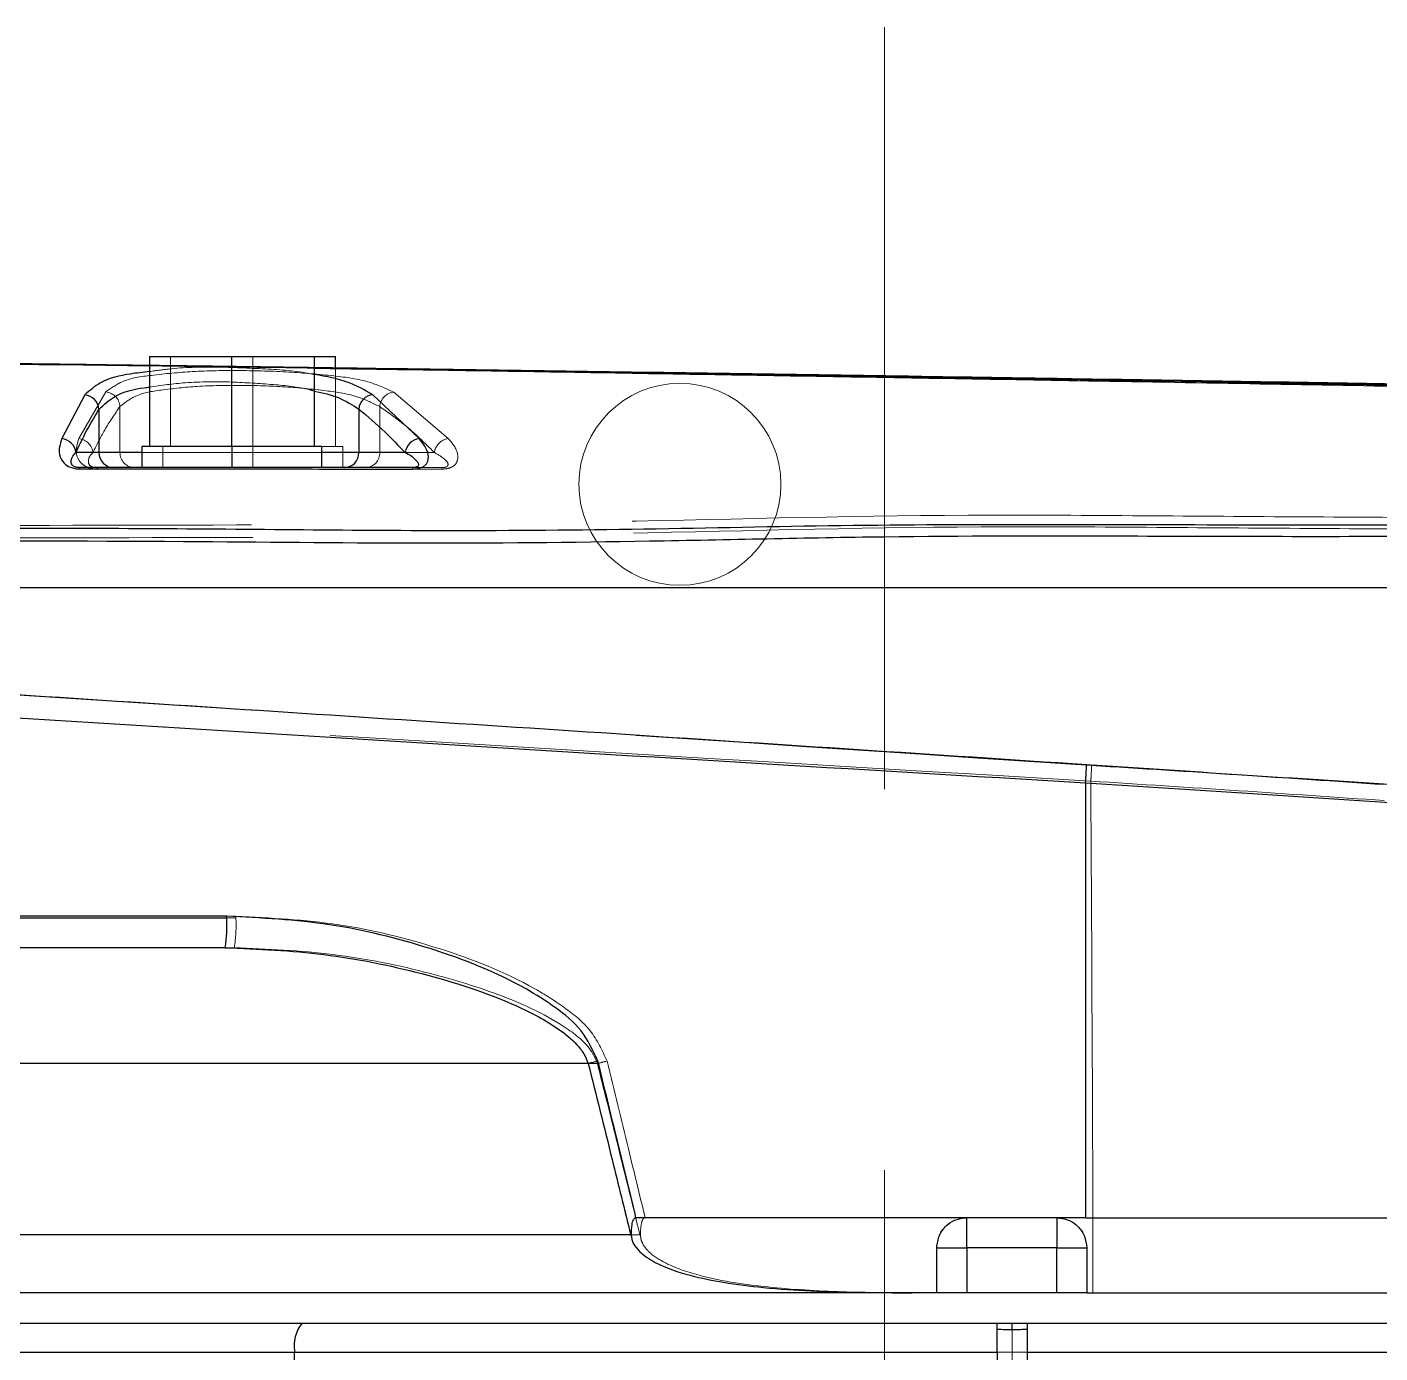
# Model space of a CAD drawing. Header units: millimetres. Extents: x 126 to 938, y 244 to 707.
# Drawn here: x 733.382 to 735.637, y 562.362 to 564.571 of the extents above; entities that cross this region are included whole.
import ezdxf

# ---------------------------------------------------------------- set-up
doc = ezdxf.new("R2010")
doc.units = ezdxf.units.MM
doc.linetypes.add('HIDDEN', pattern=[1.905, 1.27, -0.635])

msp = doc.modelspace()

# ---------------------------------------------------------------- linework, layer by layer
at = {"color": 7, "linetype": 'HIDDEN', "lineweight": 18}
for p, q in [((734.8114, 564.5714), (734.8114, 560.5074)), ((734.8114, 564.5714), (734.8114, 560.5074)), ((733.7233, 564.0223), (733.5858, 564.0223)), ((733.6208, 564.0223), (733.7583, 564.0223)), ((733.6208, 564.0223), (733.6208, 563.8723)), ((733.7233, 563.8723), (733.7233, 564.0223)), ((733.8608, 564.0223), (733.7233, 564.0223)), ((733.7583, 563.8723), (733.7583, 564.0223)), ((733.7583, 563.8723), (733.7583, 564.0223)), ((733.7583, 564.0223), (733.8608, 564.0223)), ((733.8958, 564.0223), (733.7583, 564.0223)), ((733.8958, 563.8723), (733.8958, 564.0025)), ((733.4683, 563.8856), (733.5129, 563.9633)), ((733.993, 563.9632), (734.084, 563.8856)), ((733.5367, 563.939), (733.5367, 563.8623)), ((733.9697, 563.9389), (733.9697, 563.8623)), ((733.4916, 563.8623), (733.5367, 563.8623)), ((733.5367, 563.8623), (733.9697, 563.8623)), ((733.5733, 563.8723), (733.7233, 563.8723)), ((733.7233, 563.8623), (733.5733, 563.8623)), ((733.5858, 563.8723), (733.7233, 563.8723)), ((733.6083, 563.8723), (733.6083, 563.8373)), ((733.6105, 563.8723), (733.7583, 563.8723)), ((733.6208, 563.8723), (733.7583, 563.8723)), ((733.7233, 563.8723), (733.7233, 563.8373)), ((733.7233, 563.8723), (733.8733, 563.8723)), ((733.8608, 563.8723), (733.7233, 563.8723)), ((733.7233, 563.8373), (733.7233, 563.8623)), ((733.8733, 563.8623), (733.7233, 563.8623)), ((733.7583, 563.8723), (733.7583, 563.8373)), ((733.7583, 563.8723), (733.7583, 563.8373)), ((733.9083, 563.8723), (733.7583, 563.8723)), ((733.8958, 563.8723), (733.7583, 563.8723)), ((733.9083, 563.8373), (733.9083, 563.8723)), ((733.9697, 563.8623), (734.0609, 563.8623)), ((733.4691, 563.8373), (733.5263, 563.8373)), ((733.4978, 563.8373), (733.5613, 563.8373)), ((733.4978, 563.8373), (734.0733, 563.8373)), ((733.5263, 563.8373), (733.7233, 563.8373)), ((733.9462, 563.8373), (733.5613, 563.8373)), ((733.5755, 563.8373), (733.7233, 563.8373)), ((733.6105, 563.8373), (733.7583, 563.8373)), ((733.871, 563.8373), (733.7233, 563.8373)), ((733.7233, 563.8373), (733.9112, 563.8373)), ((733.906, 563.8373), (733.7583, 563.8373)), ((734.0245, 563.8373), (733.9112, 563.8373)), ((734.0733, 563.8373), (733.9462, 563.8373)), ((732.6637, 563.0898), (733.7299, 563.0898)), ((733.7299, 563.0873), (732.6637, 563.0873)), ((732.6609, 563.0373), (733.7272, 563.0373)), ((733.1183, 563.0373), (733.7121, 563.0373)), ((733.7272, 563.0373), (733.1183, 563.0373)), ((733.2547, 562.8442), (734.3326, 562.8442)), ((734.4122, 562.5873), (735.1586, 562.5873)), ((734.9483, 562.5873), (735.0983, 562.5873)), ((735.0983, 562.5873), (735.145, 562.5873)), ((735.1586, 562.5873), (735.1583, 562.4623)), ((735.1586, 562.5873), (737.4942, 562.5873)), ((733.2615, 562.5588), (734.4035, 562.5588)), ((734.8983, 562.4623), (734.8983, 562.5373)), ((735.1483, 562.5373), (735.1483, 562.4623)), ((733.3296, 562.4623), (734.8721, 562.4623)), ((734.8721, 562.4623), (735.1583, 562.4623)), ((735.1583, 562.4623), (737.4898, 562.4623)), ((733.8406, 562.4116), (732.8475, 562.4116)), ((735.0237, 562.4116), (733.8406, 562.4116)), ((734.9987, 562.4016), (734.9987, 562.4116)), ((734.9987, 562.1966), (734.9987, 562.4016)), ((735.0237, 562.4116), (735.0237, 562.3633)), ((736.9339, 562.4116), (735.0237, 562.4116)), ((735.0487, 562.4016), (735.0487, 562.4116)), ((735.0487, 562.1967), (735.0487, 562.4016)), ((733.8279, 562.3633), (732.8088, 562.3633)), ((733.8279, 562.3633), (733.8174, 561.1866)), ((735.0237, 562.3633), (733.8279, 562.3633)), ((736.9757, 562.3633), (735.0237, 562.3633)), ((735.0237, 562.3633), (735.0237, 561.1866))]:
    msp.add_line(p, q, dxfattribs=at)
at = {"color": 7, "linetype": 'Continuous', "lineweight": 25}
for p, q in [((733.5858, 564.0223), (733.5858, 563.8723)), ((733.5858, 564.0223), (733.7233, 564.0223)), ((733.7233, 563.8723), (733.7233, 564.0223)), ((733.7233, 564.0223), (733.8608, 564.0223)), ((733.8608, 563.8723), (733.8608, 564.0223)), ((733.8608, 564.0223), (733.8958, 564.0223)), ((733.8958, 564.0025), (733.8958, 564.0223)), ((733.4387, 564.0088), (733.5858, 564.0068)), ((733.4779, 563.9583), (733.4397, 563.8855)), ((734.0354, 563.8855), (733.9581, 563.9588)), ((733.5017, 563.9343), (733.5017, 563.8623)), ((733.9347, 563.9349), (733.9347, 563.8623)), ((733.5017, 563.8623), (733.4632, 563.8623)), ((733.5733, 563.8623), (733.5017, 563.8623)), ((733.5733, 563.8723), (733.5733, 563.8373)), ((733.7233, 563.8723), (733.5733, 563.8723)), ((733.7233, 563.8723), (733.7233, 563.8373)), ((733.8733, 563.8723), (733.7233, 563.8723)), ((733.8733, 563.8373), (733.8733, 563.8723)), ((733.9347, 563.8623), (733.8733, 563.8623)), ((734.0121, 563.8623), (733.9347, 563.8623)), ((734.0245, 563.8373), (733.4691, 563.8373)), ((730.5832, 563.6373), (737.029, 563.6373)), ((735.1464, 563.3121), (735.1464, 562.5873)), ((733.7146, 563.0898), (732.6782, 563.0898)), ((732.6782, 563.0873), (733.7146, 563.0873)), ((733.7121, 563.0373), (732.6758, 563.0373)), ((734.3174, 562.8442), (733.2547, 562.8442)), ((734.9483, 562.5873), (734.3969, 562.5873)), ((735.145, 562.5873), (734.9483, 562.5873)), ((734.9483, 562.5373), (734.9483, 562.5873)), ((735.0983, 562.5873), (735.0983, 562.5373)), ((735.1464, 562.5873), (737.4942, 562.5873)), ((734.3882, 562.5588), (733.2615, 562.5588)), ((734.8983, 562.4623), (734.8983, 562.5373)), ((734.8983, 562.5373), (734.9483, 562.5373)), ((734.9483, 562.5373), (734.9483, 562.4623)), ((735.0983, 562.5373), (734.9483, 562.5373)), ((735.0983, 562.5373), (735.1483, 562.5373)), ((735.0983, 562.4623), (735.0983, 562.5373)), ((735.1483, 562.5373), (735.1483, 562.4623)), ((734.857, 562.4623), (733.3296, 562.4623)), ((734.8983, 562.4623), (734.857, 562.4623)), ((734.9483, 562.4623), (734.8983, 562.4623)), ((735.0983, 562.4623), (734.9483, 562.4623)), ((735.1483, 562.4623), (735.0983, 562.4623)), ((735.1483, 562.4623), (737.4898, 562.4623)), ((733.1893, 562.4116), (733.8406, 562.4116)), ((733.8406, 562.4116), (733.8515, 562.4116)), ((733.8515, 562.4116), (734.9987, 562.4116)), ((734.9987, 562.3633), (734.9987, 562.4116)), ((734.9987, 562.4116), (735.0237, 562.4116)), ((735.0237, 562.4011), (735.0237, 562.4116)), ((735.0237, 562.4116), (735.0487, 562.4116)), ((735.0487, 562.4116), (736.9339, 562.4116)), ((735.0487, 562.4116), (735.0487, 562.3633)), ((732.8088, 562.3633), (733.8279, 562.3633)), ((733.8261, 562.1669), (733.8279, 562.3633)), ((733.8279, 562.3633), (734.9987, 562.3633)), ((734.9987, 562.3633), (734.9987, 562.1966)), ((735.0487, 562.3633), (735.0487, 562.1967)), ((735.0487, 562.3633), (736.9757, 562.3633))]:
    msp.add_line(p, q, dxfattribs=at)
at = {"color": 7, "linetype": 'HIDDEN', "lineweight": 18}
for centre, radius, start, end in [((734.4701, 563.8094), 0.1683, 0.0003, 179.9997), ((734.4701, 563.8094), 0.1683, 0.0003, 179.9997), ((733.511, 563.9377), 0.0257, 2.9748, 85.8028), ((733.996, 563.9369), 0.0264, 96.5127, 175.78), ((733.4659, 563.8598), 0.0258, 5.3567, 84.7896), ((734.088, 563.8585), 0.0274, 98.339, 172.0432), ((733.5615, 563.8621), 0.0248, 179.5643, 269.5547), ((733.9454, 563.8615), 0.0243, 271.8366, 1.7261), ((733.4963, 563.8347), 0.00298, 2.7381, 58.897), ((734.0886, 563.8351), 0.0154, 171.971, 180.999), ((734.4701, 563.8094), 0.1683, 180, 0), ((734.4701, 563.8094), 0.1683, 180, 0), ((358.2492, 561.089), 376.9124, 0.227749, 0.338346), ((733.4606, 563.0879), 0.2694, 359.8654, 0.4042), ((733.5019, 563.0748), 0.2284, 350.5394, 3.1289), ((734.7707, 561.1082), 1.7905, 103.6313, 104.161), ((734.9483, 562.5373), 0.05, 89.9981, 180.0019), ((735.0983, 562.5373), 0.05, 359.9981, 89.9951), ((733.8845, 562.3742), 0.0576, 139.6157, 190.9173)]:
    msp.add_arc(centre, radius, start, end, dxfattribs=at)
at = {"color": 7, "linetype": 'Continuous', "lineweight": 25}
for centre, radius, start, end in [((733.476, 563.9326), 0.0258, 3.7903, 85.6807), ((733.9614, 563.9322), 0.0268, 97.0991, 174.3864), ((733.4374, 563.8598), 0.0259, 5.4989, 84.9542), ((734.0393, 563.8583), 0.0275, 98.256, 171.6999), ((733.5265, 563.8621), 0.0248, 179.5643, 269.5547), ((733.9104, 563.8615), 0.0243, 271.8366, 1.7261), ((733.4676, 563.8349), 0.0028, 2.3, 58.7879), ((734.0617, 563.8354), 0.0373, 177.1789, 180.7803), ((733.6246, 563.0883), 0.0899, 359.3279, 0.9417), ((733.4582, 563.0748), 0.2567, 351.586, 2.7771), ((734.7397, 561.1732), 1.7235, 103.6311, 104.181), ((733.8845, 562.3742), 0.0576, 139.6157, 190.9173)]:
    msp.add_arc(centre, radius, start, end, dxfattribs=at)
at = {"color": 7, "linetype": 'HIDDEN', "lineweight": 18}
for points, knots in [([(735.8549, 563.9738), (735.7748, 563.9751), (735.6088, 563.9779), (735.3539, 563.9821), (735.0901, 563.9862), (734.8461, 563.99), (734.6265, 563.9933), (734.4321, 563.9962), (734.2159, 563.9993), (734.0248, 564.002), (733.8801, 564.004), (733.8187, 564.0048), (733.7921, 564.0052), (733.7784, 564.0054), (733.7688, 564.0055), (733.7601, 564.0056), (733.7462, 564.0058), (733.6963, 564.0065), (733.5907, 564.0079), (733.4131, 564.0103), (733.1962, 564.0131), (732.9499, 564.0162), (732.6843, 564.0194), (732.4625, 564.022), (732.2958, 564.0239), (732.1959, 564.025), (732.0927, 564.0261), (731.9862, 564.0273), (731.8764, 564.0285), (731.7633, 564.0297), (731.6469, 564.0309), (731.3434, 564.034), (730.8664, 564.0386), (730.3758, 564.0428), (730.0572, 564.0453), (729.8992, 564.0466), (729.7437, 564.0477), (729.5908, 564.0488), (729.4405, 564.0499), (729.2331, 564.0513), (728.9472, 564.0531), (728.5614, 564.0554), (728.1141, 564.0578), (727.6053, 564.0601), (727.2455, 564.0613), (727.0553, 564.062)], [0, 0, 0, 0, 0.02733, 0.05657, 0.086918, 0.117266, 0.13978, 0.161779, 0.183561, 0.213476, 0.226941, 0.232877, 0.234433, 0.23599, 0.237547, 0.237717, 0.238951, 0.242287, 0.254748, 0.274934, 0.302841, 0.328714, 0.358892, 0.393376, 0.404358, 0.415713, 0.427442, 0.439545, 0.452022, 0.464872, 0.478096, 0.491694, 0.568337, 0.640718, 0.65897, 0.67693, 0.694598, 0.711974, 0.729058, 0.745849, 0.782687, 0.826521, 0.877351, 0.935177, 1, 1, 1, 1]), ([(733.8608, 564.0037), (733.8424, 564.0039), (733.7349, 564.0055), (733.538, 564.0081), (733.3527, 564.0106), (733.2566, 564.0118), (733.2498, 564.0119)], [0, 0, 0, 0, 0.090141, 0.527886, 0.966994, 1, 1, 1, 1]), ([(733.5129, 563.9633), (733.5215, 563.9694), (733.544, 563.9854), (733.5953, 563.992), (733.6608, 563.9986), (733.7375, 563.9994), (733.8163, 563.9974), (733.8885, 563.991), (733.9484, 563.9833), (733.98, 563.969), (733.993, 563.9632)], [0, 0, 0, 0, 0.063373, 0.167409, 0.307119, 0.46875, 0.635085, 0.788457, 0.913307, 1, 1, 1, 1]), ([(733.5858, 564.0079), (733.6019, 564.0077), (733.6935, 564.0066), (733.7852, 564.0053), (733.8608, 564.0042)], [0, 0, 0, 0, 0.175795, 1, 1, 1, 1]), ([(733.5858, 564.0068), (733.6138, 564.0064), (733.7055, 564.0052), (733.7971, 564.0039), (733.8608, 564.003)], [0, 0, 0, 0, 0.305799, 1, 1, 1, 1]), ([(733.8608, 563.9923), (733.8602, 563.9924), (733.8352, 563.9983), (733.7819, 564.0016), (733.703, 564.0055), (733.6365, 564.0045), (733.598, 563.999), (733.5858, 563.9973)], [0, 0, 0, 0, 0.006145, 0.279632, 0.576707, 0.866009, 1, 1, 1, 1]), ([(733.9697, 563.9389), (733.9582, 563.9445), (733.9301, 563.9585), (733.8761, 563.9663), (733.8106, 563.9728), (733.7388, 563.9747), (733.6694, 563.9738), (733.6105, 563.9675), (733.5644, 563.9606), (733.5444, 563.945), (733.5367, 563.939)], [0, 0, 0, 0, 0.085774, 0.210967, 0.364294, 0.531055, 0.695224, 0.831003, 0.934719, 1, 1, 1, 1]), ([(733.5858, 563.9714), (733.6056, 563.9742), (733.6512, 563.9808), (733.6973, 563.9802), (733.7233, 563.9799)], [0, 0, 0, 0, 0.436192, 1, 1, 1, 1]), ([(733.7233, 563.9799), (733.7461, 563.9787), (733.7896, 563.9763), (733.8359, 563.9718), (733.8583, 563.9655), (733.8608, 563.9648)], [0, 0, 0, 0, 0.496671, 0.944816, 1, 1, 1, 1]), ([(733.5367, 563.939), (733.5279, 563.9262), (733.511, 563.9017), (733.4979, 563.875), (733.4916, 563.8623)], [0, 0, 0, 0, 0.522587, 1, 1, 1, 1]), ([(734.0609, 563.8623), (734.0445, 563.8784), (734.0162, 563.9065), (733.9835, 563.9292), (733.9697, 563.9389)], [0, 0, 0, 0, 0.577423, 1, 1, 1, 1]), ([(733.4992, 563.8348), (733.4963, 563.835), (733.4906, 563.8353), (733.4812, 563.838), (733.4706, 563.8445), (733.4609, 563.8621), (733.4654, 563.8766), (733.4683, 563.8856)], [0, 0, 0, 0, 0.12202, 0.233509, 0.401159, 0.629129, 1, 1, 1, 1]), ([(734.084, 563.8856), (734.0909, 563.8776), (734.1012, 563.8657), (734.0997, 563.8471), (734.094, 563.8406), (734.0899, 563.8381), (734.0857, 563.8365), (734.0818, 563.8355), (734.0776, 563.8349), (734.0747, 563.8349), (734.0732, 563.8348)], [0, 0, 0, 0, 0.42088, 0.626284, 0.69222, 0.774152, 0.823888, 0.879346, 0.938762, 1, 1, 1, 1]), ([(733.4916, 563.8623), (733.488, 563.8583), (733.4821, 563.8518), (733.4852, 563.841), (733.4894, 563.8388), (733.4914, 563.838), (733.4933, 563.8376), (733.4955, 563.8373), (733.497, 563.8373), (733.4978, 563.8373)], [0, 0, 0, 0, 0.423626, 0.6917, 0.771915, 0.817244, 0.873915, 0.934875, 1, 1, 1, 1]), ([(734.0733, 563.8373), (734.0741, 563.8373), (734.0755, 563.8373), (734.0775, 563.8375), (734.0793, 563.8379), (734.0811, 563.8386), (734.083, 563.8398), (734.0844, 563.8442), (734.0761, 563.8539), (734.0673, 563.8587), (734.0609, 563.8623)], [0, 0, 0, 0, 0.052106, 0.0986, 0.139569, 0.175271, 0.23364, 0.284717, 0.473938, 1, 1, 1, 1]), ([(734.0732, 563.8348), (733.9772, 563.8349), (733.7859, 563.835), (733.5946, 563.8349), (733.4992, 563.8348)], [0, 0, 0, 0, 0.501745, 1, 1, 1, 1]), ([(730.5812, 563.6969), (730.7881, 563.7033), (731.2023, 563.7161), (731.824, 563.7276), (732.4463, 563.7355), (733.069, 563.7408), (733.6932, 563.7412), (734.3205, 563.7441), (734.8313, 563.7596), (735.2234, 563.7572), (735.4916, 563.7552), (735.7496, 563.7538), (735.9927, 563.7529), (736.2159, 563.752), (736.4159, 563.7522), (736.589, 563.7527), (736.7323, 563.7532), (736.8434, 563.7548), (736.9199, 563.7548), (736.9603, 563.7567), (736.9748, 563.7561), (736.9757, 563.7561)], [0, 0, 0, 0, 0.097123, 0.194371, 0.291703, 0.389084, 0.486486, 0.584519, 0.683345, 0.726172, 0.768442, 0.809167, 0.847204, 0.882484, 0.913849, 0.941059, 0.963688, 0.98107, 0.993179, 0.999588, 1, 1, 1, 1]), ([(730.5834, 563.6778), (730.7912, 563.684), (731.2072, 563.6966), (731.8317, 563.7077), (732.4568, 563.7152), (733.0822, 563.7205), (733.709, 563.72), (734.339, 563.7246), (734.8523, 563.7403), (735.2468, 563.7378), (735.5166, 563.7358), (735.776, 563.7344), (736.0196, 563.7335), (736.243, 563.7327), (736.4416, 563.7328), (736.6155, 563.7338), (736.7505, 563.7329), (736.8742, 563.7384), (736.9148, 563.73), (736.9959, 563.7431), (736.9852, 563.7367), (736.9852, 563.7367)], [0, 0, 0, 0, 0.0974219, 0.1949836, 0.2926388, 0.3903469, 0.4880209, 0.5863222, 0.6855249, 0.7285926, 0.7711445, 0.8119794, 0.8500818, 0.8853327, 0.9165284, 0.9435146, 0.9657554, 0.9826811, 0.9942243, 0.999962, 1, 1, 1, 1]), ([(735.155, 563.3148), (734.6697, 563.3436), (733.6991, 563.4013), (731.9664, 563.5132), (730.7186, 563.5902), (729.9561, 563.6373)], [0, 0, 0, 0, 0.2799897, 0.5599927, 1, 1, 1, 1]), ([(730.5835, 563.6373), (730.7968, 563.6373), (731.2238, 563.6373), (731.8645, 563.6373), (732.5058, 563.6373), (733.1481, 563.6373), (733.7939, 563.6373), (734.333, 563.6373), (734.7638, 563.6373), (735.0811, 563.6373), (735.39, 563.6373), (735.6858, 563.6373), (735.963, 563.6373), (736.2298, 563.6373), (736.4777, 563.6373), (736.6861, 563.6373), (736.8549, 563.6373), (736.9273, 563.6373), (737.0096, 563.6373), (736.9115, 563.6373), (736.8382, 563.6373), (736.6555, 563.6373), (736.4398, 563.6373), (736.1832, 563.6373), (735.9107, 563.6373), (735.6282, 563.6373), (735.33, 563.6373), (735.0209, 563.6373), (734.7066, 563.6373), (734.3114, 563.6373), (733.8386, 563.6373), (733.2903, 563.6373), (732.7449, 563.6373), (732.2012, 563.6373), (731.6579, 563.6373), (731.1151, 563.6373), (730.7535, 563.6373), (730.5729, 563.6373)], [0, 0, 0, 0, 0.049897, 0.099865, 0.149865, 0.199879, 0.250103, 0.300914, 0.325964, 0.350857, 0.37513, 0.39822, 0.42005, 0.439936, 0.460747, 0.477581, 0.489925, 0.497331, 0.499589, 0.502592, 0.510815, 0.523865, 0.541482, 0.562875, 0.583325, 0.605378, 0.628904, 0.653069, 0.677676, 0.702414, 0.74551, 0.788253, 0.830666, 0.873061, 0.915427, 0.957753, 1, 1, 1, 1]), ([(730.5953, 563.6373), (731.1021, 563.6046), (732.1156, 563.5393), (733.636, 563.4412), (734.6495, 563.3743), (735.1563, 563.3408)], [0, 0, 0, 0, 0.333328, 0.666622, 1, 1, 1, 1]), ([(737.029, 563.6373), (737.0294, 563.6373), (737.0357, 563.6373), (736.9924, 563.6373), (736.9698, 563.6373), (736.8905, 563.6373), (736.8017, 563.6373), (736.6827, 563.6373), (736.544, 563.6373), (736.3841, 563.6373), (736.2057, 563.6373), (736.0103, 563.6373), (735.7998, 563.6373), (735.5781, 563.6373), (735.3385, 563.6373), (735.0856, 563.6373), (734.8907, 563.6373), (734.7645, 563.6373), (734.7064, 563.6373), (734.6468, 563.6373), (734.5857, 563.6373), (734.5232, 563.6373), (734.4593, 563.6373), (734.4141, 563.6373), (734.3365, 563.6373), (734.2301, 563.6373), (734.0748, 563.6373), (733.9232, 563.6373), (733.7717, 563.6373), (733.6267, 563.6373), (733.4872, 563.6373), (733.3633, 563.6373), (733.2415, 563.6373), (733.1147, 563.6373), (732.9662, 563.6373), (732.8346, 563.6373), (732.7306, 563.6373), (732.6642, 563.6373), (732.6073, 563.6373), (732.5599, 563.6373), (732.522, 563.6373), (732.3962, 563.6373), (732.1901, 563.6373), (731.9112, 563.6373), (731.6488, 563.6373), (731.3845, 563.6373), (731.1139, 563.6373), (730.8482, 563.6373), (730.6774, 563.6373), (730.5953, 563.6373)], [0, 0, 0, 0, 0.000191, 0.002743, 0.009392, 0.020066, 0.034652, 0.052941, 0.074717, 0.099605, 0.127404, 0.157893, 0.190683, 0.225485, 0.261258, 0.302374, 0.343331, 0.352137, 0.36117, 0.370429, 0.379916, 0.389628, 0.399568, 0.409733, 0.410676, 0.435755, 0.459298, 0.483061, 0.50643, 0.529941, 0.550641, 0.571428, 0.5877, 0.607408, 0.630553, 0.656929, 0.668716, 0.679031, 0.687871, 0.695239, 0.701133, 0.705554, 0.753869, 0.797207, 0.835568, 0.876141, 0.920415, 0.961701, 1, 1, 1, 1]), ([(735.155, 563.3148), (735.1553, 563.3199), (735.1559, 563.3285), (735.1562, 563.3372), (735.1563, 563.3408)], [0, 0, 0, 0, 0.585492, 1, 1, 1, 1]), ([(735.1563, 563.3408), (735.2383, 563.3356), (735.4007, 563.3254), (735.5631, 563.3144), (735.6436, 563.309)], [0, 0, 0, 0, 0.504487, 1, 1, 1, 1]), ([(735.6442, 563.2825), (735.5634, 563.288), (735.4004, 563.2992), (735.2373, 563.3095), (735.155, 563.3148)], [0, 0, 0, 0, 0.495415, 1, 1, 1, 1]), ([(733.7299, 563.0898), (733.7874, 563.0868), (733.9022, 563.0809), (734.0701, 563.0392), (734.1964, 562.99), (734.2776, 562.9386), (734.3241, 562.9016), (734.3405, 562.866), (734.3487, 562.8482)], [0, 0, 0, 0, 0.2492214, 0.4977887, 0.7481998, 0.8319614, 0.9161517, 1, 1, 1, 1]), ([(734.3326, 562.8442), (734.3303, 562.8498), (734.3204, 562.8733), (734.2667, 562.9168), (734.1745, 562.9592), (734.0421, 562.9998), (733.8926, 563.0301), (733.7822, 563.0349), (733.7272, 563.0373)], [0, 0, 0, 0, 0.02764, 0.115929, 0.303261, 0.49456, 0.74785, 1, 1, 1, 1]), ([(734.4035, 562.5588), (734.3903, 562.6121), (734.3667, 562.7072), (734.3431, 562.8024), (734.3326, 562.8442)], [0, 0, 0, 0, 0.559978, 1, 1, 1, 1]), ([(734.3487, 562.8482), (734.3606, 562.7995), (734.3818, 562.7125), (734.4029, 562.6255), (734.4122, 562.5873)], [0, 0, 0, 0, 0.560016, 1, 1, 1, 1]), ([(734.4044, 562.5579), (734.4044, 562.5652), (734.4046, 562.5746), (734.4078, 562.5844), (734.41, 562.5866), (734.4113, 562.5872), (734.4119, 562.5872), (734.4122, 562.5873)], [0, 0, 0, 0, 0.687343, 0.875889, 0.941428, 0.970842, 1, 1, 1, 1]), ([(734.4044, 562.5579), (734.4042, 562.558), (734.4039, 562.5583), (734.4036, 562.5586), (734.4035, 562.5588)], [0, 0, 0, 0, 0.55709, 1, 1, 1, 1]), ([(734.8721, 562.4623), (734.7894, 562.4627), (734.6652, 562.4635), (734.5214, 562.4838), (734.4523, 562.5067), (734.4209, 562.5266), (734.4091, 562.5411), (734.4051, 562.5508), (734.4046, 562.5555), (734.4044, 562.5579)], [0, 0, 0, 0, 0.500101, 0.749834, 0.874807, 0.937399, 0.971125, 0.985871, 1, 1, 1, 1])]:
    msp.add_open_spline(points, degree=3, knots=knots, dxfattribs=at)
at = {"color": 7, "linetype": 'Continuous', "lineweight": 25}
for points, knots in [([(727.0555, 564.062), (728.5998, 564.0543), (730.7766, 564.0434), (732.9533, 564.0159), (733.5858, 564.0079)], [0, 0, 0, 0, 0.70944, 1, 1, 1, 1]), ([(727.0556, 564.0619), (728.599, 564.054), (730.2526, 564.0455), (732.0163, 564.0263), (732.347, 564.0225), (732.6777, 564.0186), (733.0084, 564.0145), (733.2621, 564.0112), (733.4055, 564.0092), (733.4387, 564.0088)], [0, 0, 0, 0, 0.725346, 0.777158, 0.828969, 0.88078, 0.932592, 0.984404, 1, 1, 1, 1]), ([(733.5858, 563.9973), (733.5752, 563.9961), (733.5476, 563.9928), (733.5079, 563.9846), (733.4863, 563.9657), (733.4779, 563.9583)], [0, 0, 0, 0, 0.2735627, 0.7164281, 1, 1, 1, 1]), ([(733.8608, 564.0042), (733.8873, 564.0039), (734.0149, 564.0022), (734.2393, 563.999), (734.5365, 563.9947), (734.8345, 563.9902), (735.1301, 563.9856), (735.4173, 563.981), (735.6861, 563.9766), (735.9341, 563.9725), (736.0912, 563.9698), (736.165, 563.9685)], [0, 0, 0, 0, 0.034555, 0.166132, 0.29218, 0.421491, 0.553997, 0.677122, 0.7954, 0.903938, 1, 1, 1, 1]), ([(735.7985, 563.9719), (735.7373, 563.9731), (735.5898, 563.9758), (735.3525, 563.98), (735.0869, 563.9845), (734.8224, 563.9889), (734.5654, 563.993), (734.3145, 563.997), (734.0806, 564.0006), (733.929, 564.0027), (733.8608, 564.0037)], [0, 0, 0, 0, 0.0948223, 0.2283302, 0.3673517, 0.5061229, 0.6378125, 0.7652474, 0.8944281, 1, 1, 1, 1]), ([(733.8608, 564.003), (733.907, 564.0023), (734.0289, 564.0006), (734.2236, 563.9977), (734.4467, 563.9938), (734.6709, 563.9902), (734.9003, 563.9863), (735.1508, 563.9821), (735.4164, 563.9775), (735.6888, 563.9727), (735.9186, 563.9685), (736.0563, 563.966), (736.1094, 563.965)], [0, 0, 0, 0, 0.061681, 0.162672, 0.259726, 0.359303, 0.461815, 0.565793, 0.693404, 0.816257, 0.929149, 1, 1, 1, 1]), ([(733.9581, 563.9588), (733.9453, 563.966), (733.915, 563.9832), (733.8806, 563.9889), (733.8608, 563.9923)], [0, 0, 0, 0, 0.421589, 1, 1, 1, 1]), ([(733.5017, 563.9343), (733.51, 563.942), (733.5311, 563.9617), (733.5631, 563.9687), (733.583, 563.9711), (733.5858, 563.9714)], [0, 0, 0, 0, 0.358315, 0.911932, 1, 1, 1, 1]), ([(733.8608, 563.9648), (733.8749, 563.9618), (733.9013, 563.9562), (733.9241, 563.9417), (733.9347, 563.9349)], [0, 0, 0, 0, 0.532974, 1, 1, 1, 1]), ([(733.4632, 563.8623), (733.4701, 563.8766), (733.4818, 563.9012), (733.4959, 563.9246), (733.5017, 563.9343)], [0, 0, 0, 0, 0.583978, 1, 1, 1, 1]), ([(733.9347, 563.9349), (733.9495, 563.9224), (733.9766, 563.8996), (734.001, 563.8739), (734.0121, 563.8623)], [0, 0, 0, 0, 0.54638, 1, 1, 1, 1]), ([(733.4397, 563.8855), (733.4369, 563.8766), (733.4324, 563.8622), (733.4419, 563.8447), (733.4524, 563.8381), (733.4618, 563.8354), (733.4675, 563.8351), (733.4704, 563.835)], [0, 0, 0, 0, 0.372194, 0.598394, 0.764892, 0.876361, 1, 1, 1, 1]), ([(734.0244, 563.8349), (734.0259, 563.8349), (734.0288, 563.835), (734.033, 563.8356), (734.0367, 563.8365), (734.0409, 563.8381), (734.0449, 563.8406), (734.0506, 563.8469), (734.0522, 563.8653), (734.0422, 563.8773), (734.0354, 563.8855)], [0, 0, 0, 0, 0.061388, 0.120613, 0.175379, 0.224289, 0.304889, 0.370249, 0.573949, 1, 1, 1, 1]), ([(733.4691, 563.8373), (733.4683, 563.8373), (733.4672, 563.8373), (733.4657, 563.8375), (733.4643, 563.8377), (733.4627, 563.8381), (733.4606, 563.8388), (733.4586, 563.84), (733.4556, 563.8431), (733.4546, 563.8523), (733.4597, 563.8582), (733.4632, 563.8623)], [0, 0, 0, 0, 0.064295, 0.09494, 0.124446, 0.180345, 0.232318, 0.307564, 0.377841, 0.577851, 1, 1, 1, 1]), ([(734.0121, 563.8623), (734.0185, 563.8592), (734.0275, 563.8548), (734.0361, 563.8418), (734.0325, 563.8387), (734.0308, 563.838), (734.0289, 563.8376), (734.0268, 563.8373), (734.0253, 563.8373), (734.0245, 563.8373)], [0, 0, 0, 0, 0.536569, 0.760919, 0.811173, 0.848526, 0.892204, 0.942645, 1, 1, 1, 1]), ([(733.4704, 563.835), (733.5627, 563.835), (733.7473, 563.835), (733.932, 563.8349), (734.0244, 563.8349)], [0, 0, 0, 0, 0.499494, 1, 1, 1, 1]), ([(736.5384, 563.7482), (736.4601, 563.7471), (736.2911, 563.7446), (736.0206, 563.7428), (735.7226, 563.7413), (735.4074, 563.7414), (735.0847, 563.7422), (734.7584, 563.7418), (734.4307, 563.7342), (734.0387, 563.7303), (733.5841, 563.737), (733.0668, 563.7347), (732.5508, 563.7329), (732.0351, 563.7292), (731.6915, 563.7244), (731.5198, 563.7221)], [0, 0, 0, 0, 0.046829, 0.101051, 0.161699, 0.224967, 0.289456, 0.354551, 0.420035, 0.485388, 0.588872, 0.691771, 0.794595, 0.897347, 1, 1, 1, 1]), ([(736.5712, 563.7293), (736.5113, 563.7284), (736.3827, 563.7264), (736.1785, 563.7249), (735.952, 563.723), (735.7096, 563.7223), (735.4571, 563.722), (735.157, 563.7231), (734.8106, 563.7233), (734.4199, 563.7134), (734.0303, 563.7099), (733.4297, 563.7167), (732.6178, 563.7118), (731.5944, 563.7066), (730.913, 563.6874), (730.5728, 563.6778)], [0, 0, 0, 0, 0.029985, 0.064292, 0.102142, 0.143266, 0.185497, 0.22842, 0.293353, 0.35872, 0.423831, 0.488188, 0.659103, 0.829822, 1, 1, 1, 1]), ([(729.9151, 563.6373), (730.8916, 563.5762), (732.2517, 563.4911), (733.9953, 563.3805), (734.7627, 563.3349), (735.1464, 563.3121)], [0, 0, 0, 0, 0.560008, 0.780009, 1, 1, 1, 1]), ([(735.148, 563.342), (734.6407, 563.3753), (733.6263, 563.4419), (732.1047, 563.5397), (731.0904, 563.6047), (730.5832, 563.6373)], [0, 0, 0, 0, 0.333403, 0.666689, 1, 1, 1, 1]), ([(735.1464, 563.3121), (735.1467, 563.3174), (735.1474, 563.3274), (735.1478, 563.3374), (735.148, 563.342)], [0, 0, 0, 0, 0.534092, 1, 1, 1, 1]), ([(736.6579, 563.2441), (736.5861, 563.2488), (736.4358, 563.2586), (736.2019, 563.2739), (735.9525, 563.2896), (735.6917, 563.3067), (735.4222, 563.3239), (735.2401, 563.3359), (735.148, 563.342)], [0, 0, 0, 0, 0.142726, 0.298608, 0.464588, 0.638208, 0.816934, 1, 1, 1, 1]), ([(735.1464, 563.3121), (735.2391, 563.306), (735.4222, 563.294), (735.6932, 563.2768), (735.9555, 563.2596), (736.2063, 563.2439), (736.4415, 563.2285), (736.5927, 563.2187), (736.665, 563.2139)], [0, 0, 0, 0, 0.183081, 0.361714, 0.535315, 0.701301, 0.857206, 1, 1, 1, 1]), ([(734.3335, 562.8482), (734.3253, 562.8659), (734.3089, 562.9015), (734.2627, 562.9384), (734.1815, 562.9899), (734.055, 563.0391), (733.8869, 563.0809), (733.7721, 563.0868), (733.7146, 563.0898)], [0, 0, 0, 0, 0.0836, 0.167495, 0.250932, 0.501957, 0.750789, 1, 1, 1, 1]), ([(733.7121, 563.0373), (733.7672, 563.0349), (733.8776, 563.0301), (734.0407, 562.9969), (734.1726, 562.9549), (734.2582, 562.9107), (734.2942, 562.8811), (734.3104, 562.8613), (734.3151, 562.8498), (734.3174, 562.8442)], [0, 0, 0, 0, 0.251985, 0.505415, 0.760067, 0.883892, 0.943705, 0.972427, 1, 1, 1, 1]), ([(734.3174, 562.8442), (734.3307, 562.7909), (734.3543, 562.6958), (734.3778, 562.6006), (734.3882, 562.5588)], [0, 0, 0, 0, 0.560014, 1, 1, 1, 1]), ([(734.3969, 562.5873), (734.3851, 562.636), (734.364, 562.723), (734.3428, 562.8099), (734.3335, 562.8482)], [0, 0, 0, 0, 0.559987, 1, 1, 1, 1]), ([(734.3891, 562.5579), (734.3892, 562.5639), (734.3895, 562.5728), (734.3915, 562.5824), (734.3937, 562.5856), (734.3947, 562.5866), (734.3958, 562.5872), (734.3965, 562.5872), (734.3969, 562.5873)], [0, 0, 0, 0, 0.563502, 0.840169, 0.887319, 0.927884, 0.964311, 1, 1, 1, 1]), ([(734.8983, 562.5373), (734.8991, 562.5443), (734.901, 562.5591), (734.9145, 562.5759), (734.9313, 562.5856), (734.9428, 562.5867), (734.9483, 562.5873)], [0, 0, 0, 0, 0.270287, 0.562463, 0.789705, 1, 1, 1, 1]), ([(735.0983, 562.5873), (735.1048, 562.5865), (735.1179, 562.585), (735.1344, 562.5735), (735.1459, 562.5569), (735.1475, 562.5438), (735.1483, 562.5373)], [0, 0, 0, 0, 0.250114, 0.499901, 0.749137, 1, 1, 1, 1]), ([(735.1464, 562.5873), (735.1461, 562.5873), (735.1456, 562.5872), (735.1452, 562.5873), (735.145, 562.5873)], [0, 0, 0, 0, 0.562496, 1, 1, 1, 1]), ([(734.3882, 562.5588), (734.3884, 562.5586), (734.3887, 562.5583), (734.389, 562.558), (734.3891, 562.5579)], [0, 0, 0, 0, 0.55709, 1, 1, 1, 1]), ([(734.3891, 562.5579), (734.3893, 562.5555), (734.3898, 562.5507), (734.3939, 562.5409), (734.4023, 562.5307), (734.415, 562.5207), (734.442, 562.505), (734.4854, 562.4907), (734.5462, 562.4783), (734.6134, 562.47), (734.6893, 562.465), (734.7718, 562.4625), (734.828, 562.4624), (734.857, 562.4623)], [0, 0, 0, 0, 0.014229, 0.02913, 0.063372, 0.092554, 0.126556, 0.251665, 0.365757, 0.501358, 0.660172, 0.824832, 1, 1, 1, 1]), ([(734.9987, 562.4016), (735.0034, 562.4015), (735.0117, 562.4012), (735.02, 562.4011), (735.0237, 562.4011)], [0, 0, 0, 0, 0.5599433, 1, 1, 1, 1]), ([(735.0237, 562.4011), (735.0284, 562.4011), (735.0367, 562.4012), (735.045, 562.4015), (735.0487, 562.4016)], [0, 0, 0, 0, 0.560081, 1, 1, 1, 1])]:
    msp.add_open_spline(points, degree=3, knots=knots, dxfattribs=at)

doc.saveas('drawing.dxf')
